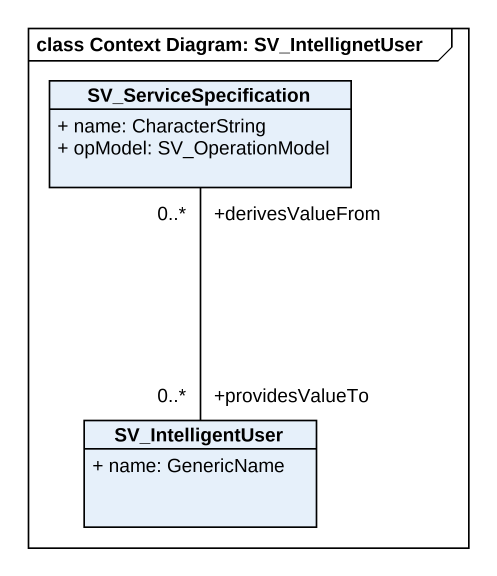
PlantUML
@startuml
mainframe class Context Diagram: SV_IntellignetUser
hide circle
hide empty members
skinparam classAttributeIconSize 0
class SV_ServiceSpecification {
  + name: CharacterString
  + opModel: SV_OperationModel
}
class SV_IntelligentUser {
  + name: GenericName
}
SV_IntelligentUser "+providesValueTo\n0..*" -up- "+derivesValueFrom\n0..*" SV_ServiceSpecification
@enduml
